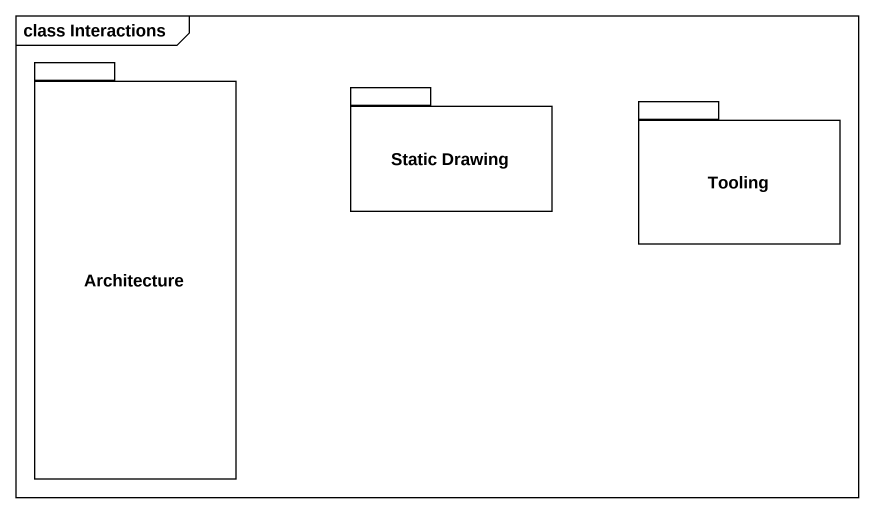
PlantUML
@startuml
mainframe class Interactions
package Architecture {
}
package "Static Drawing" as Static_Drawing {
}
package Tooling {
}
@enduml
